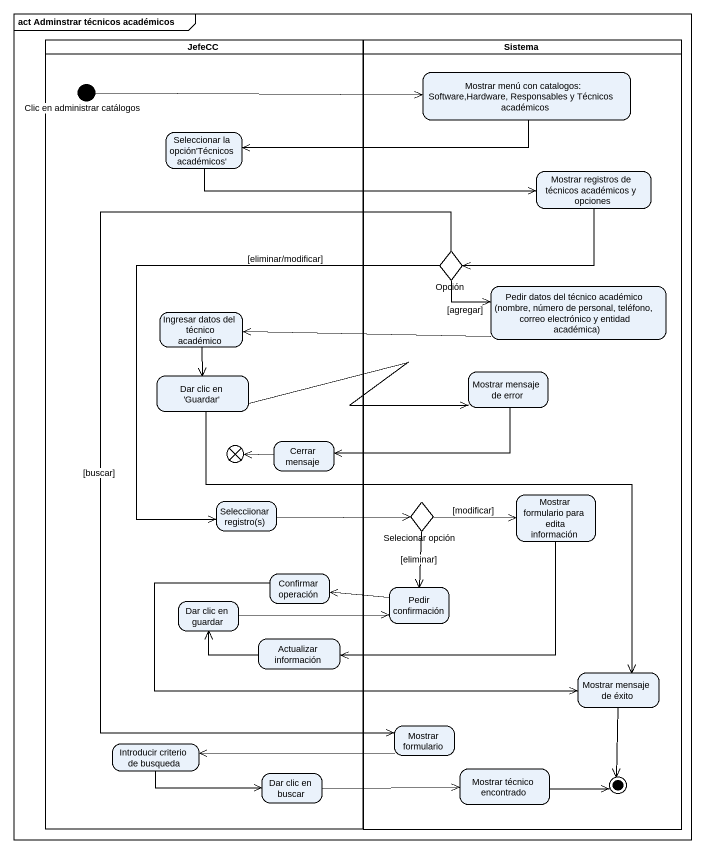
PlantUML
@startuml
mainframe act Adminstrar técnicos académicos
hide empty description
state JefeCC <<partition>> {
  state "Clic en administrar catálogos" as Clic_en_administrar <<start>>
  state "Seleccionar la opción'Técnicos académicos'" as Seleccionar_la_opción
  state "Ingresar datos del técnico académico" as Ingresar_datos_del_técnico
  state "Dar clic en 'Guardar'" as Dar_clic_en_Guardar
  state flowfinal1 <<end>>
  state "Cerrar mensaje" as Cerrar_mensaje
  state "Selecciionar registro(s)" as Selecciionar_registro_s
  state "Confirmar operación" as Confirmar_operación
  state "Dar clic en guardar" as Dar_clic_en_guardar
  state "Actualizar información" as Actualizar_información
  state "Introducir criterio de busqueda" as Introducir_criterio_de
  state "Dar clic en buscar" as Dar_clic_en_buscar
}
state Sistema <<partition>> {
  state "Mostrar menú con catalogos: Software,Hardware, Responsables y Técnicos académicos" as Mostrar_menú_con_catalogos
  state "Mostrar registros de técnicos académicos y opciones" as Mostrar_registros_de
  state Opción <<choice>>
  state "Pedir datos del técnico académico (nombre, número de personal, teléfono, correo electrónico y entidad académica)" as Pedir_datos_del_técnico
  state "Mostrar mensaje de error" as Mostrar_mensaje_de_error
  state "Selecionar opción" as Selecionar_opción <<choice>>
  state "Mostrar formulario para edita información" as Mostrar_formulario_para
  state "Pedir confirmación" as Pedir_confirmación
  state "Mostrar mensaje de éxito" as Mostrar_mensaje_de_éxito
  state "Mostrar formulario" as Mostrar_formulario
  state "Mostrar técnico encontrado" as Mostrar_técnico_encontrado
  Mostrar_mensaje_de_éxito --> [*]
  Mostrar_técnico_encontrado -right-> [*]
}
Clic_en_administrar -right-> Mostrar_menú_con_catalogos
Mostrar_menú_con_catalogos -left-> Seleccionar_la_opción
Seleccionar_la_opción -right-> Mostrar_registros_de
Mostrar_registros_de -left-> Opción
Opción -right-> Pedir_datos_del_técnico : [agregar]
Opción --> Selecciionar_registro_s : [eliminar/modificar]
Opción --> Mostrar_formulario : [buscar]
Ingresar_datos_del_técnico --> Dar_clic_en_Guardar
Pedir_datos_del_técnico -left-> Ingresar_datos_del_técnico
Dar_clic_en_Guardar -right-> Mostrar_mensaje_de_error
Dar_clic_en_Guardar --> Mostrar_mensaje_de_éxito
Mostrar_mensaje_de_error -left-> Cerrar_mensaje
Cerrar_mensaje -left-> flowfinal1
Selecciionar_registro_s -right-> Selecionar_opción
Selecionar_opción -right-> Mostrar_formulario_para : [modificar]
Selecionar_opción --> Pedir_confirmación : [eliminar]
Mostrar_formulario_para -left-> Actualizar_información
Confirmar_operación -right-> Mostrar_mensaje_de_éxito
Pedir_confirmación -left-> Confirmar_operación
Dar_clic_en_guardar -right-> Pedir_confirmación
Actualizar_información -left-> Dar_clic_en_guardar
Introducir_criterio_de -right-> Dar_clic_en_buscar
Mostrar_formulario -left-> Introducir_criterio_de
Dar_clic_en_buscar -right-> Mostrar_técnico_encontrado
@enduml
